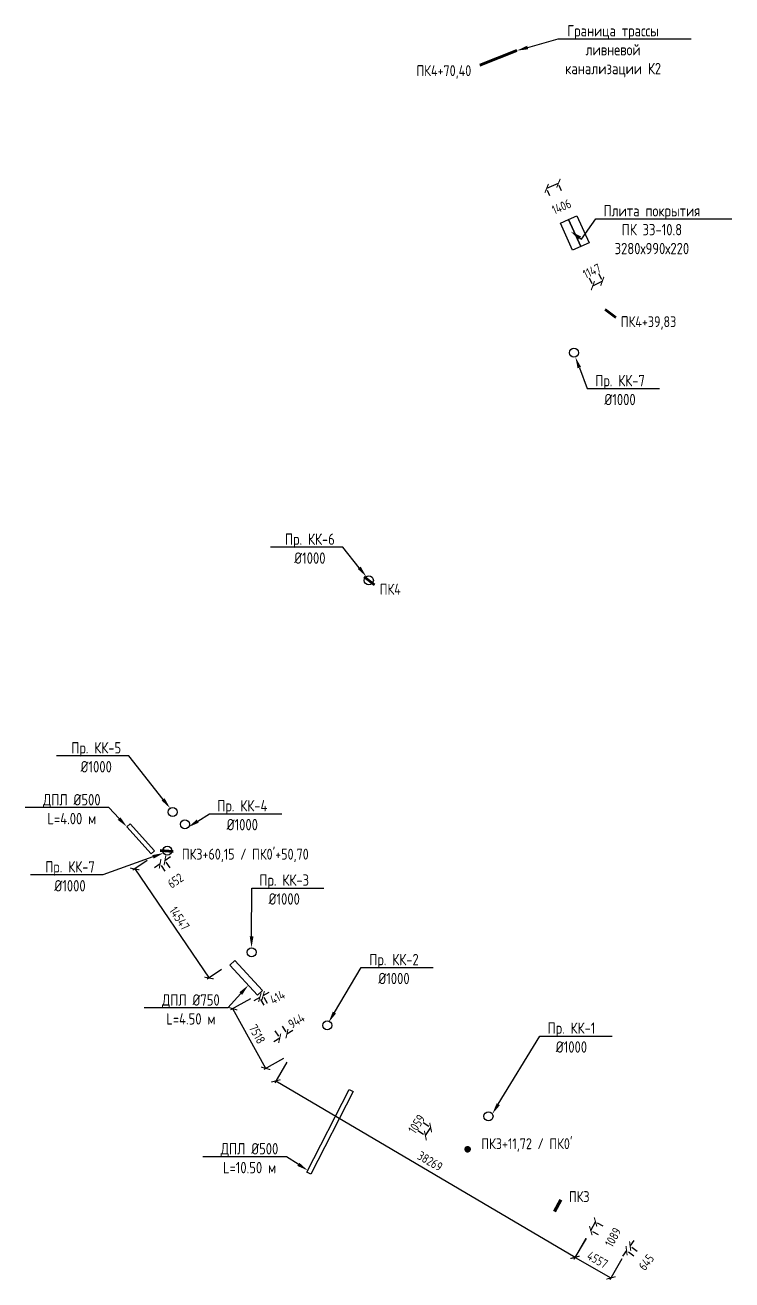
# Model space of a CAD drawing. Header units: millimetres. Extents: x 23834235 to 25435680, y -11289 to 22997815.
# Drawn here: x 24218798 to 24296667, y 22656952 to 22795266 of the extents above; entities that cross this region are included whole.
import ezdxf
from ezdxf import colors
from ezdxf.entities.mleader import LeaderData, LeaderLine
from ezdxf.math import Vec2, Vec3

# ---------------------------------------------------------------- set-up
doc = ezdxf.new("R2010")
doc.units = ezdxf.units.MM
doc.layers.add('Выноски', color=7, linetype='Continuous')
for name, color, linetype, lineweight in [('Колодца К2', 30, 'Continuous', 30), ('Лотки К2', 30, 'Continuous', 30), ('Пикеты', 1, 'Continuous', 60), ('Плита перекрытия', 7, 'Continuous', 30)]:
    doc.layers.add(name, color=color, linetype=linetype, lineweight=lineweight)
doc.styles.add('GOST 2.304', font='GOST_type.ttf')
doc.styles.get("Standard").update_dxf_attribs({"font": 'arial.ttf'})
doc.dimstyles.new('STANDARD$0', dxfattribs={"dimscale": 100, "dimtxt": 2.5, "dimasz": 1, "dimexe": 0.5, "dimexo": 2, "dimgap": 1, "dimtad": 1, "dimdec": 0, "dimzin": 0, "dimdsep": 46, "dimtxsty": 'Standard', "dimblk1": 'OBLIQUE', "dimblk2": 'OBLIQUE', "dimsah": 1, "dimcen": 2, "dimadec": 0, "dimazin": 0, "dimtfac": 1, "dimtdec": 4, "dimtofl": 0, "dimtmove": 2, "dimatfit": 3, "dimldrblk": 'OBLIQUE', "dimfxl": 1, "dimtolj": 1, "dimtzin": 0, "dimarcsym": 0})

# ---------------------------------------------------------------- blocks, each defined once
blk = doc.blocks.new('_ArchTick')
at = {"color": 0, "linetype": 'ByBlock', "const_width": 0.15}
blk.add_lwpolyline([(-0.5, -0.5), (0.5, 0.5)], dxfattribs=at)
blk = doc.blocks.new('*D28')
at = {"color": 0, "lineweight": -2, "transparency": 16777216}
for p, q in [((24276263, 22777277), (24277556, 22777829)), ((24277912, 22776997), (24277655, 22777600)), ((24276619, 22776445), (24276361, 22777047))]:
    blk.add_line(p, q, dxfattribs=at)
at = {"color": 0, "lineweight": -2, "transparency": 16777216, "xscale": 750.0000000000001, "yscale": 750.0000000000001, "zscale": 750.0000000000001}
for p, rotation in [((24276263, 22777277), 203.115871575002), ((24277556, 22777829), 23.11587157500197)]:
    blk.add_blockref('_ArchTick', p, dxfattribs=dict(at, rotation=rotation))
at = {"color": 0, "transparency": 16777216, "insert": (24277892, 22775252), "char_height": 1000, "attachment_point": 5, "rotation": 23.11587, "style": 'GOST 2.304'}
blk.add_mtext('\\A1;1406', dxfattribs=at)
blk = doc.blocks.new('_Oblique')
at = {"color": 0, "linetype": 'ByBlock', "lineweight": -2}
blk.add_line((-0.5, -0.5), (0.5, 0.5), dxfattribs=at)
blk = doc.blocks.new('*D29')
at = {"color": 0, "lineweight": -2, "transparency": 16777216}
for p, q in [((24281983, 22767899), (24282283, 22767252)), ((24280942, 22767418), (24281242, 22766770)), ((24281347, 22766543), (24282388, 22767025))]:
    blk.add_line(p, q, dxfattribs=at)
at = {"color": 0, "lineweight": -2, "transparency": 16777216, "xscale": 750.0000000000001, "yscale": 750.0000000000001, "zscale": 750.0000000000001}
for p, rotation in [((24281347, 22766543), 204.8335982869475), ((24282388, 22767025), 24.83359828694749)]:
    blk.add_blockref('_ArchTick', p, dxfattribs=dict(at, rotation=rotation))
at = {"color": 0, "transparency": 16777216, "insert": (24281237, 22768146), "char_height": 1000, "attachment_point": 5, "rotation": 24.8336, "style": 'GOST 2.304'}
blk.add_mtext('\\A1;1147', dxfattribs=at)
blk = doc.blocks.new('*D30')
at = {"color": 0, "lineweight": -2, "transparency": 16777216}
for p, q in [((24233669, 22702819), (24233053, 22702391)), ((24234204, 22703191), (24234820, 22703618)), ((24234768, 22702378), (24234347, 22702985)), ((24234233, 22702007), (24233811, 22702614))]:
    blk.add_line(p, q, dxfattribs=at)
at = {"color": 0, "lineweight": -2, "transparency": 16777216, "xscale": 750.0000000000001, "yscale": 750.0000000000001, "zscale": 750.0000000000001}
for p, rotation in [((24233669, 22702819), 34.7716012170438), ((24234204, 22703191), 214.7716012170438)]:
    blk.add_blockref('_ArchTick', p, dxfattribs=dict(at, rotation=rotation))
at = {"color": 0, "transparency": 16777216, "insert": (24235363, 22700950), "char_height": 1000, "attachment_point": 5, "rotation": 34.7716, "style": 'GOST 2.304'}
blk.add_mtext('\\A1;652', dxfattribs=at)
blk = doc.blocks.new('*D31')
at = {"color": 0, "lineweight": -2, "transparency": 16777216}
for p, q in [((24244661, 22688090), (24244008, 22687722)), ((24245143, 22687232), (24244784, 22687872)), ((24245022, 22688293), (24245675, 22688660)), ((24245504, 22687435), (24245144, 22688075))]:
    blk.add_line(p, q, dxfattribs=at)
at = {"color": 0, "lineweight": -2, "transparency": 16777216, "xscale": 750.0000000000001, "yscale": 750.0000000000001, "zscale": 750.0000000000001}
for p, rotation in [((24244661, 22688090), 29.36241064637022), ((24245022, 22688293), 209.3624106463703)]:
    blk.add_blockref('_ArchTick', p, dxfattribs=dict(at, rotation=rotation))
at = {"color": 0, "transparency": 16777216, "insert": (24246594, 22688120), "char_height": 1000, "attachment_point": 5, "rotation": 29.36241, "style": 'GOST 2.304'}
blk.add_mtext('\\A1;414', dxfattribs=at)
blk = doc.blocks.new('*D32')
at = {"color": 0, "lineweight": -2, "transparency": 16777216}
for p, q in [((24247123, 22684926), (24247514, 22684302)), ((24246847, 22683589), (24246211, 22683191)), ((24246323, 22684425), (24246714, 22683801)), ((24247647, 22684090), (24248282, 22684488))]:
    blk.add_line(p, q, dxfattribs=at)
at = {"color": 0, "lineweight": -2, "transparency": 16777216, "xscale": 750.0000000000001, "yscale": 750.0000000000001, "zscale": 750.0000000000001}
for p, rotation in [((24246847, 22683589), 32.06212730894032), ((24247647, 22684090), 212.0621273089403)]:
    blk.add_blockref('_ArchTick', p, dxfattribs=dict(at, rotation=rotation))
at = {"color": 0, "transparency": 16777216, "insert": (24248683, 22685510), "char_height": 1000, "attachment_point": 5, "rotation": 32.06213, "style": 'GOST 2.304'}
blk.add_mtext('\\A1;944', dxfattribs=at)
blk = doc.blocks.new('*D33')
at = {"color": 0, "lineweight": -2, "transparency": 16777216}
for p, q in [((24262653, 22674292), (24263271, 22673884)), ((24262897, 22672863), (24263480, 22673746)), ((24262070, 22673408), (24262688, 22673000))]:
    blk.add_line(p, q, dxfattribs=at)
at = {"color": 0, "lineweight": -2, "transparency": 16777216, "xscale": 750.0000000000001, "yscale": 750.0000000000001, "zscale": 750.0000000000001}
for p, rotation in [((24263480, 22673746), 56.58632838867814), ((24262897, 22672863), 236.5863283886781)]:
    blk.add_blockref('_ArchTick', p, dxfattribs=dict(at, rotation=rotation))
at = {"color": 0, "transparency": 16777216, "insert": (24261935, 22674131), "char_height": 1000, "attachment_point": 5, "rotation": 56.58633, "style": 'GOST 2.304'}
blk.add_mtext('\\A1;1059', dxfattribs=at)
blk = doc.blocks.new('*D34')
at = {"color": 0, "lineweight": -2, "transparency": 16777216}
for p, q in [((24281120, 22662389), (24281648, 22663341)), ((24282495, 22662872), (24281867, 22663220)), ((24281968, 22661919), (24281339, 22662268))]:
    blk.add_line(p, q, dxfattribs=at)
at = {"color": 0, "lineweight": -2, "transparency": 16777216, "xscale": 750.0000000000001, "yscale": 750.0000000000001, "zscale": 750.0000000000001}
for p, rotation in [((24281120, 22662389), 241.0262652154485), ((24281648, 22663341), 61.02626521544851)]:
    blk.add_blockref('_ArchTick', p, dxfattribs=dict(at, rotation=rotation))
at = {"color": 0, "transparency": 16777216, "insert": (24283573, 22661653), "char_height": 1000, "attachment_point": 5, "rotation": 61.02627, "style": 'GOST 2.304'}
blk.add_mtext('\\A1;1089', dxfattribs=at)
blk = doc.blocks.new('*D35')
at = {"color": 0, "lineweight": -2, "transparency": 16777216}
for p, q in [((24285062, 22660176), (24284602, 22659583)), ((24285848, 22659566), (24285259, 22660023)), ((24285457, 22660686), (24285917, 22661278)), ((24286244, 22660076), (24285655, 22660532))]:
    blk.add_line(p, q, dxfattribs=at)
at = {"color": 0, "lineweight": -2, "transparency": 16777216, "xscale": 750.0000000000001, "yscale": 750.0000000000001, "zscale": 750.0000000000001}
for p, rotation in [((24285062, 22660176), 52.19922218006083), ((24285457, 22660686), 232.1992221800609)]:
    blk.add_blockref('_ArchTick', p, dxfattribs=dict(at, rotation=rotation))
at = {"color": 0, "transparency": 16777216, "insert": (24287237, 22658897), "char_height": 1000, "attachment_point": 5, "rotation": 52.19922, "style": 'GOST 2.304'}
blk.add_mtext('\\A1;645', dxfattribs=at)
blk = doc.blocks.new('*D277')
at = {"color": 0, "lineweight": -2, "transparency": 16777216}
for p, q in [((24232259, 22703192), (24230670, 22702110)), ((24230877, 22702251), (24239065, 22690227)), ((24240447, 22691168), (24238858, 22690086))]:
    blk.add_line(p, q, dxfattribs=at)
at = {"color": 0, "lineweight": -2, "transparency": 16777216, "xscale": 750, "yscale": 750, "zscale": 750}
for p, rotation in [((24230877, 22702251), 124.2553872978519), ((24239065, 22690227), 304.2553872978519)]:
    blk.add_blockref('_ArchTick', p, dxfattribs=dict(at, rotation=rotation))
at = {"color": 0, "transparency": 16777216, "insert": (24235798, 22696802), "char_height": 1000, "attachment_point": 5, "rotation": 304.25539, "style": 'GOST 2.304'}
blk.add_mtext('\\A1;14547', dxfattribs=at)
blk = doc.blocks.new('*D278')
at = {"color": 0, "lineweight": -2, "transparency": 16777216}
for p, q in [((24243623, 22687938), (24241443, 22686733)), ((24241662, 22686854), (24245300, 22680274)), ((24247261, 22681358), (24245081, 22680153))]:
    blk.add_line(p, q, dxfattribs=at)
at = {"color": 0, "lineweight": -2, "transparency": 16777216, "xscale": 750, "yscale": 750, "zscale": 750}
for p, rotation in [((24241662, 22686854), 118.935802064391), ((24245300, 22680274), 298.935802064391)]:
    blk.add_blockref('_ArchTick', p, dxfattribs=dict(at, rotation=rotation))
at = {"color": 0, "transparency": 16777216, "insert": (24244356, 22684048), "char_height": 1000, "attachment_point": 5, "rotation": 298.9358, "style": 'GOST 2.304'}
blk.add_mtext('\\A1;7518', dxfattribs=at)
blk = doc.blocks.new('*D279')
at = {"color": 0, "lineweight": -2, "transparency": 16777216}
for p, q in [((24247650, 22680969), (24246297, 22678673)), ((24246424, 22678889), (24279388, 22659451)), ((24280615, 22661532), (24279261, 22659236))]:
    blk.add_line(p, q, dxfattribs=at)
at = {"color": 0, "lineweight": -2, "transparency": 16777216, "xscale": 750, "yscale": 750, "zscale": 750}
for p, rotation in [((24246424, 22678889), 149.4747441770796), ((24279388, 22659451), 329.4747441770796)]:
    blk.add_blockref('_ArchTick', p, dxfattribs=dict(at, rotation=rotation))
at = {"color": 0, "transparency": 16777216, "insert": (24263414, 22670032), "char_height": 1000, "attachment_point": 5, "rotation": 329.47474, "style": 'GOST 2.304'}
blk.add_mtext('\\A1;38269', dxfattribs=at)
blk = doc.blocks.new('*D280')
at = {"color": 0, "lineweight": -2, "transparency": 16777216}
for p, q in [((24280586, 22661534), (24279259, 22659218)), ((24279383, 22659435), (24283338, 22657169)), ((24284540, 22659268), (24283213, 22656952))]:
    blk.add_line(p, q, dxfattribs=at)
at = {"color": 0, "lineweight": -2, "transparency": 16777216, "xscale": 750, "yscale": 750, "zscale": 750}
for p, rotation in [((24279383, 22659435), 150.1906440547109), ((24283338, 22657169), 330.1906440547109)]:
    blk.add_blockref('_ArchTick', p, dxfattribs=dict(at, rotation=rotation))
at = {"color": 0, "transparency": 16777216, "insert": (24281858, 22659170), "char_height": 1000, "attachment_point": 5, "rotation": 330.19064, "style": 'GOST 2.304'}
blk.add_mtext('\\A1;4557', dxfattribs=at)

msp = doc.modelspace()

# ---------------------------------------------------------------- hatches: boundary and pattern name
at = {"layer": 'Пикеты'}
h = msp.add_hatch(dxfattribs=at)
h.set_pattern_fill('ANGLE', color=256)
h.set_pattern_definition([(0, (-7047.888, -3791.1246), (0, 6.985), [5.08, -1.905]), (90, (-7047.888, -3791.1246), (-6.985, 4e-16), [5.08, -1.905])])
h.paths.add_polyline_path([(24267349.213, 22671353.231, 1), (24267754.036, 22671353.231, 1)])

# ---------------------------------------------------------------- linework, layer by layer
at = {"layer": 'Колодца К2'}
for centre in [(24279267.938, 22759148.881), (24256663.936, 22734056.88), (24235054.937, 22708520.881), (24236401.937, 22707169.881), (24234464.937, 22704252.881), (24243745.937, 22693059.881, 107132), (24252083.937, 22685010.881), (24269848.936, 22674985.883)]:
    msp.add_circle(centre, 500, dxfattribs=at)
at = {"layer": 'Лотки К2', "elevation": 106658}
msp.add_lwpolyline([(24230386.329, 22707229.314), (24233067.074, 22704260.542), (24232695.978, 22703925.449), (24230015.232, 22706894.221)], close=True, dxfattribs=at)
at = {"layer": 'Лотки К2'}
for points in [[(24241904.633, 22692153.156), (24244963.6, 22688852.743), (24244413.531, 22688342.915), (24241354.564, 22691643.328)], [(24254955.032, 22677705.565), (24250264.18, 22668607.729), (24249819.231, 22668835.807), (24254510.082, 22677933.643)]]:
    msp.add_lwpolyline(points, close=True, dxfattribs=at)
at = {"layer": 'Пикеты', "color": 240, "lineweight": 70, "true_color": 0xed1f24}
for p, q in [((24268911.987, 22790860.74), (24272965.601, 22792452.445)), ((24283866.576, 22763048.35), (24282711.694, 22763927.841)), ((24257309.247, 22733562.282), (24256154.365, 22734441.774)), ((24235110.737, 22704186.226), (24233662.521, 22704285.864)), ((24277818.139, 22665774.166), (24277122.568, 22664500.024))]:
    msp.add_line(p, q, dxfattribs=at)
at = {"layer": 'Пикеты'}
msp.add_circle((24267551.625, 22671353.231), 202.412, dxfattribs=at)
at = {"layer": 'Плита перекрытия'}
for points in [[(24277771.62, 22773444.437), (24278674.151, 22773851.248), (24280018.983, 22770864.859), (24279109.425, 22770457.207), (24277771.62, 22773444.437)], [(24278681.179, 22773852.089), (24279583.71, 22774258.901), (24280928.542, 22771272.512), (24280018.983, 22770864.859), (24278681.179, 22773852.089)]]:
    msp.add_lwpolyline(points, dxfattribs=at)

# ---------------------------------------------------------------- texts
at = {"layer": 'Пикеты', "style": 'GOST 2.304'}
for s, p in [('ПК4+70,40', (24261912.75, 22789643.535)), ('ПК4+39,83', (24284426.353, 22761974.354, -123453)), ('ПК4', (24257869.024, 22732488.287, -123453)), ("ПК3+60,15 / ПК0'+50,70 ", (24236061.617, 22703280.004, -228747)), ("ПК3+11,72 / ПК0'", (24269061.714, 22671362.774, -228747)), ('ПК3', (24278710.045, 22665533.732, -228747))]:
    msp.add_text(s, height=1200, dxfattribs=at).set_placement(p)

# ---------------------------------------------------------------- dimensions: what is measured, and where the dimension line sits
for p1, p2, distance, override, picture, middle in [((24276225.937, 22777364.381), (24277519.251, 22777916.449), -94.603, {"dimscale": 500, "dimtxt": 2, "dimasz": 1.5, "dimtxsty": 'GOST 2.304', "dimblk1": 'ArchTick', "dimblk2": 'ArchTick'}, '*D28', (24277892.056, 22775252.153)), ((24281362.245, 22766510.003), (24282402.995, 22766991.638), 36.547, {"dimscale": 500, "dimtxt": 2, "dimasz": 1.5, "dimtxsty": 'GOST 2.304', "dimblk1": 'ArchTick', "dimblk2": 'ArchTick'}, '*D29', (24281237.144, 22768145.61)), ((24233085.279, 22703754.897), (24241273.626, 22691731.13), -2672.042, {"dimscale": 500, "dimtxt": 2, "dimasz": 1.5, "dimrnd": 0, "dimtxsty": 'GOST 2.304', "dimblk1": 'ArchTick', "dimblk2": 'ArchTick', "dimatfit": 2}, '*D277', (24235797.743, 22696802.051)), ((24233662.296, 22702828.206), (24234197.633, 22703199.882), -11.105, {"dimscale": 500, "dimtxt": 2, "dimasz": 1.5, "dimtxsty": 'GOST 2.304', "dimblk1": 'ArchTick', "dimblk2": 'ArchTick'}, '*D30', (24235363.287, 22700949.581)), ((24244498.638, 22688421.796), (24248136.145, 22681842.185), -3241.214, {"dimscale": 500, "dimtxt": 2, "dimasz": 1.5, "dimtxsty": 'GOST 2.304', "dimblk1": 'ArchTick', "dimblk2": 'ArchTick', "dimatfit": 2}, '*D278', (24244356.279, 22684047.799)), ((24248158.289, 22681830.649), (24281123.099, 22662393.314), -3415.409, {"dimscale": 500, "dimtxt": 2, "dimasz": 1.5, "dimtxsty": 'GOST 2.304', "dimblk1": 'ArchTick', "dimblk2": 'ArchTick', "dimatfit": 2}, '*D279', (24263414.409, 22670032.259)), ((24262904.551, 22672857.445), (24263487.57, 22673741.18), 9.552, {"dimscale": 500, "dimtxt": 2, "dimasz": 1.5, "dimtxsty": 'GOST 2.304', "dimblk1": 'ArchTick', "dimblk2": 'ArchTick'}, '*D33', (24261935.416, 22674130.987)), ((24281092.937, 22662403.881), (24281620.318, 22663356.33), -31.505, {"dimscale": 500, "dimtxt": 2, "dimasz": 1.5, "dimtxsty": 'GOST 2.304', "dimblk1": 'ArchTick', "dimblk2": 'ArchTick'}, '*D34', (24283573.17, 22661652.784)), ((24281083.014, 22662401.519), (24285037.413, 22660135.956), -3419.06, {"dimscale": 500, "dimtxt": 2, "dimasz": 1.5, "dimtxsty": 'GOST 2.304', "dimblk1": 'ArchTick', "dimblk2": 'ArchTick', "dimatfit": 2}, '*D280', (24281857.839, 22659170.067)), ((24285057.937, 22660178.881), (24285453.4, 22660688.694), -4.86, {"dimscale": 500, "dimtxt": 2, "dimasz": 1.5, "dimtxsty": 'GOST 2.304', "dimblk1": 'ArchTick', "dimblk2": 'ArchTick'}, '*D35', (24287236.57, 22658897.2))]:
    dim = msp.add_aligned_dim(p1=p1, p2=p2, distance=distance, dimstyle='STANDARD$0', override=override)
    dim.commit()
    dim.dimension.update_dxf_attribs({"geometry": picture, "text_midpoint": middle})
for base, p1, p2, angle, picture, middle in [((24245021.787, 22688292.512), (24244653.129, 22688104.02), (24245013.702, 22688306.881), 29.36241065, '*D31', (24246594.331, 22688119.687)), ((24247646.814, 22684089.735), (24246853.618, 22683577.775), (24247653.616, 22684078.876), 32.06212731, '*D32', (24248683.062, 22685510.438))]:
    dim = msp.add_linear_dim(base=base, p1=p1, p2=p2, angle=angle, dimstyle='STANDARD$0', override={"dimscale": 500, "dimtxt": 2, "dimasz": 1.5, "dimtxsty": 'GOST 2.304', "dimblk1": 'ArchTick', "dimblk2": 'ArchTick'})
    dim.commit()
    dim.dimension.update_dxf_attribs({"geometry": picture, "text_midpoint": middle, "dimtype": 161})

# ---------------------------------------------------------------- leaders
at = {"layer": 'Выноски', "color": 0, "lineweight": -2}
ml = msp.add_multileader_mtext('Standard', dxfattribs=at)
ml.set_content('{\\C0;Граница трассы\\Pливневой\\Pканализации К2}', color=5, style='GOST 2.304')
ml.set_leader_properties(lineweight=-3)
ml.build(insert=Vec2(0, 0))
ml.multileader.update_dxf_attribs({"text_left_attachment_type": 6, "text_right_attachment_type": 6, "dogleg_length": 1, "arrow_head_size": 1250, "scale": 500})
ctx = ml.context
ctx.base_point, ctx.scale, ctx.char_height, ctx.arrow_head_size, ctx.landing_gap_size, ctx.plane_origin = Vec3(24277642.821, 22793765.127, -193576), 500, 1250, 1250, 900, Vec3(24280510.295, 22789108.96, -193576)
ctx.left_attachment, ctx.right_attachment, ctx.text_align_type = 6, 6, 1
notes = []
notes.append((ctx, [(0, (1, 1, 0), (24277542.973, 22793765.127, -193576), (1, 0), 99.848, [(1, [(24272965.601, 22792452.445, -193576)], 0, [])])]))
ctx.mtext.insert, ctx.mtext.alignment, ctx.mtext.flow_direction = Vec3(24283577.221, 22795265.127, -193576), 2, 5
ml = msp.add_multileader_mtext('Standard', dxfattribs=at)
ml.set_content('{\\C0;Плита покрытия\\PПК 33-10.8\\P3280х990х220}', color=5, style='GOST 2.304')
ml.set_leader_properties(lineweight=-3)
ml.build(insert=Vec2(0, 0))
ml.multileader.update_dxf_attribs({"text_left_attachment_type": 6, "text_right_attachment_type": 6, "dogleg_length": 1, "arrow_head_size": 1250, "scale": 500})
ctx = ml.context
ctx.base_point, ctx.scale, ctx.char_height, ctx.arrow_head_size, ctx.landing_gap_size, ctx.plane_origin = Vec3(24281784.348, 22773926.448, 105124), 500, 1250, 1250, 900, Vec3(24279863.831, 22747847.263, 105124)
ctx.left_attachment, ctx.right_attachment, ctx.text_align_type = 6, 6, 1
notes.append((ctx, [(0, (1, 1, 0), (24281684.5, 22773926.448, 105124), (1, 0), 99.848, [(0, [(24278911.273, 22772514.426, 105124), (24280097, 22771685.487, 105124)], 0, [])])]))
ctx.mtext.insert, ctx.mtext.alignment, ctx.mtext.flow_direction = Vec3(24287852.772, 22775426.448, 105124), 2, 5
ml = msp.add_multileader_mtext('Standard', dxfattribs=at)
ml.set_content('{\\C0;Пр. КК-7\\P%%C1000}', color=5, style='GOST 2.304')
ml.set_leader_properties(lineweight=-3)
ml.build(insert=Vec2(0, 0))
ml.multileader.update_dxf_attribs({"text_left_attachment_type": 6, "text_right_attachment_type": 6, "dogleg_length": 1, "arrow_head_size": 1250, "scale": 500})
ctx = ml.context
ctx.base_point, ctx.scale, ctx.char_height, ctx.arrow_head_size, ctx.landing_gap_size, ctx.plane_origin = Vec3(24280819.937, 22755202.881, 105124), 500, 1250, 1250, 900, Vec3(24278554.995, 22734634.481, 105124)
ctx.left_attachment, ctx.right_attachment, ctx.text_align_type = 6, 6, 1
notes.append((ctx, [(0, (1, 1, 0), (24280720.089, 22755202.881, 105124), (1, 0), 99.848, [(1, [(24279421.601, 22758673.079, 105124)], 0, [])])]))
ctx.mtext.insert, ctx.mtext.alignment, ctx.mtext.flow_direction = Vec3(24284342.793, 22756702.881, 105124), 2, 5
ml = msp.add_multileader_mtext('Standard', dxfattribs=at)
ml.set_content('{\\C0;Пр. КК-6\\P%%C1000}', color=5, style='GOST 2.304')
ml.set_leader_properties(lineweight=-3)
ml.build(insert=Vec2(0, 0))
ml.multileader.update_dxf_attribs({"text_left_attachment_type": 6, "text_right_attachment_type": 6, "dogleg_length": 1, "arrow_head_size": 1250, "scale": 500})
ctx = ml.context
ctx.base_point, ctx.scale, ctx.char_height, ctx.arrow_head_size, ctx.landing_gap_size, ctx.plane_origin = Vec3(24246648.678, 22737726.91, 105124), 500, 1250, 1250, 900, Vec3(24244196.502, 22706798.137, 105124)
ctx.left_attachment, ctx.right_attachment, ctx.text_align_type = 6, 6, 1
notes.append((ctx, [(1, (1, 1, 0), (24253792.45, 22737726.91, 105124), (-1, 0), 99.848, [(1, [(24256387.835, 22734473.735, 105124)], 0, [])])]))
ctx.mtext.insert, ctx.mtext.alignment, ctx.mtext.flow_direction = Vec3(24250170.64, 22739226.91, 105124), 2, 5
ml = msp.add_multileader_mtext('Standard', dxfattribs=at)
ml.set_content('{\\C0;Пр. КК-5\\P%%C1000}', color=5, style='GOST 2.304')
ml.set_leader_properties(lineweight=-3)
ml.build(insert=Vec2(0, 0))
ml.multileader.update_dxf_attribs({"text_left_attachment_type": 6, "text_right_attachment_type": 6, "dogleg_length": 1, "arrow_head_size": 1250, "scale": 500})
ctx = ml.context
ctx.base_point, ctx.scale, ctx.char_height, ctx.arrow_head_size, ctx.landing_gap_size, ctx.plane_origin = Vec3(24223153.553, 22714728.287, 105124), 500, 1250, 1250, 900, Vec3(24222587.503, 22681262.138, 105124)
ctx.left_attachment, ctx.right_attachment, ctx.text_align_type = 6, 6, 1
notes.append((ctx, [(1, (1, 1, 0), (24230207.975, 22714728.287, 105124), (-1, 0), 99.848, [(1, [(24234778.836, 22708937.736, 105124)], 0, [])])]))
ctx.mtext.insert, ctx.mtext.alignment, ctx.mtext.flow_direction = Vec3(24226630.84, 22716228.287, 105124), 2, 5
ml = msp.add_multileader_mtext('Standard', dxfattribs=at)
ml.set_content('{\\C0;ДПЛ %%C500\\PL=4.00 м}', color=5, style='GOST 2.304')
ml.set_leader_properties(lineweight=-3)
ml.build(insert=Vec2(0, 0))
ml.multileader.update_dxf_attribs({"text_left_attachment_type": 6, "text_right_attachment_type": 6, "dogleg_length": 1, "arrow_head_size": 1250, "scale": 500})
ctx = ml.context
ctx.base_point, ctx.scale, ctx.char_height, ctx.arrow_head_size, ctx.landing_gap_size, ctx.plane_origin = Vec3(24219971.842, 22709006.499), 500, 1250, 1250, 900, Vec3(24218919.57, 22682383.405)
ctx.left_attachment, ctx.right_attachment, ctx.text_align_type = 6, 6, 1
notes.append((ctx, [(1, (1, 1, 0), (24228010.003, 22709006.499), (-1, 0), 99.848, [(1, [(24230015.232, 22706894.221)], 0, [])])]))
ctx.mtext.insert, ctx.mtext.alignment, ctx.mtext.flow_direction = Vec3(24223940.998, 22710506.499), 2, 5
ml = msp.add_multileader_mtext('Standard', dxfattribs=at)
ml.set_content('{\\C0;Пр. КК-4\\P%%C1000}', color=5, style='GOST 2.304')
ml.set_leader_properties(lineweight=-3)
ml.build(insert=Vec2(0, 0))
ml.multileader.update_dxf_attribs({"text_left_attachment_type": 6, "text_right_attachment_type": 6, "dogleg_length": 1, "arrow_head_size": 1250, "scale": 500})
ctx = ml.context
ctx.base_point, ctx.scale, ctx.char_height, ctx.arrow_head_size, ctx.landing_gap_size, ctx.plane_origin = Vec3(24239204.923, 22708341.494, 105124), 500, 1250, 1250, 900, Vec3(24235894.436, 22682807.721, 105124)
ctx.left_attachment, ctx.right_attachment, ctx.text_align_type = 6, 6, 1
notes.append((ctx, [(0, (1, 1, 0), (24239105.075, 22708341.494, 105124), (1, 0), 99.848, [(1, [(24236761.042, 22706846.318, 105124)], 0, [])])]))
ctx.mtext.insert, ctx.mtext.alignment, ctx.mtext.flow_direction = Vec3(24242727.332, 22709841.494, 105124), 2, 5
ml = msp.add_multileader_mtext('Standard', dxfattribs=at)
ml.set_content('{\\C0;Пр. КК-7\\P%%C1000}', color=5, style='GOST 2.304')
ml.set_leader_properties(lineweight=-3)
ml.build(insert=Vec2(0, 0))
ml.multileader.update_dxf_attribs({"text_left_attachment_type": 6, "text_right_attachment_type": 6, "dogleg_length": 1, "arrow_head_size": 1250, "scale": 500})
ctx = ml.context
ctx.base_point, ctx.scale, ctx.char_height, ctx.arrow_head_size, ctx.landing_gap_size, ctx.plane_origin = Vec3(24220222.165, 22701606.521), 500, 1250, 1250, 900, Vec3(24221826.288, 22677189.415)
ctx.left_attachment, ctx.right_attachment, ctx.text_align_type = 6, 6, 1
notes.append((ctx, [(1, (1, 1, 0), (24227367.724, 22701606.521), (-1, 0), 99.848, [(1, [(24234059.98, 22704006.156)], 0, [])])]))
ctx.mtext.insert, ctx.mtext.alignment, ctx.mtext.flow_direction = Vec3(24223745.021, 22703106.521), 2, 5
ml = msp.add_multileader_mtext('Standard', dxfattribs=at)
ml.set_content('{\\C0;Пр. КК-3\\P%%C1000}', color=5, style='GOST 2.304')
ml.set_leader_properties(lineweight=-3)
ml.build(insert=Vec2(0, 0))
ml.multileader.update_dxf_attribs({"text_left_attachment_type": 6, "text_right_attachment_type": 6, "dogleg_length": 1, "arrow_head_size": 1250, "scale": 500})
ctx = ml.context
ctx.base_point, ctx.scale, ctx.char_height, ctx.arrow_head_size, ctx.landing_gap_size, ctx.plane_origin = Vec3(24243867.38, 22700148.97, 107132), 500, 1250, 1250, 900, Vec3(24231107.288, 22665996.415, 107132)
ctx.left_attachment, ctx.right_attachment, ctx.text_align_type = 6, 6, 1
notes.append((ctx, [(0, (1, 1, 0), (24243767.532, 22700148.97, 107132), (1, 0), 99.848, [(1, [(24243745.937, 22693559.881, 107132)], 0, [])])]))
ctx.mtext.insert, ctx.mtext.alignment, ctx.mtext.flow_direction = Vec3(24247344.667, 22701648.97, 107132), 2, 5
ml = msp.add_multileader_mtext('Standard', dxfattribs=at)
ml.set_content('{\\C0;Пр. КК-2\\P%%C1000}', color=5, style='GOST 2.304')
ml.set_leader_properties(lineweight=-3)
ml.build(insert=Vec2(0, 0))
ml.multileader.update_dxf_attribs({"text_left_attachment_type": 6, "text_right_attachment_type": 6, "dogleg_length": 1, "arrow_head_size": 1250, "scale": 500})
ctx = ml.context
ctx.base_point, ctx.scale, ctx.char_height, ctx.arrow_head_size, ctx.landing_gap_size, ctx.plane_origin = Vec3(24255911.878, 22691383.311), 500, 1250, 1250, 900, Vec3(24239445.288, 22657947.415)
ctx.left_attachment, ctx.right_attachment, ctx.text_align_type = 6, 6, 1
notes.append((ctx, [(0, (1, 1, 0), (24255812.031, 22691383.311), (1, 0), 99.848, [(1, [(24252238.296, 22685343.099)], 0, [])])]))
ctx.mtext.insert, ctx.mtext.alignment, ctx.mtext.flow_direction = Vec3(24259437.414, 22692883.311), 2, 5
ml = msp.add_multileader_mtext('Standard', dxfattribs=at)
ml.set_content('{\\C0;ДПЛ %%C750\\PL=4.50 м}', color=5, style='GOST 2.304')
ml.set_leader_properties(lineweight=-3)
ml.build(insert=Vec2(0, 0))
ml.multileader.update_dxf_attribs({"text_left_attachment_type": 6, "text_right_attachment_type": 6, "dogleg_length": 1, "arrow_head_size": 1250, "scale": 500})
ctx = ml.context
ctx.base_point, ctx.scale, ctx.char_height, ctx.arrow_head_size, ctx.landing_gap_size, ctx.plane_origin = Vec3(24233090.865, 22686931.391), 500, 1250, 1250, 900, Vec3(24231853.666, 22663207.01)
ctx.left_attachment, ctx.right_attachment, ctx.text_align_type = 6, 6, 1
notes.append((ctx, [(1, (1, 1, 0), (24241129.026, 22686931.391), (-1, 0), 99.848, [(1, [(24243394.539, 22689442.337)], 0, [])])]))
ctx.mtext.insert, ctx.mtext.alignment, ctx.mtext.flow_direction = Vec3(24237060.022, 22688431.391), 2, 5
ml = msp.add_multileader_mtext('Standard', dxfattribs=at)
ml.set_content('{\\C0;Пр. КК-1\\P%%C1000}', color=5, style='GOST 2.304')
ml.set_leader_properties(lineweight=-3)
ml.build(insert=Vec2(0, 0))
ml.multileader.update_dxf_attribs({"text_left_attachment_type": 6, "text_right_attachment_type": 6, "dogleg_length": 1, "arrow_head_size": 1250, "scale": 500})
ctx = ml.context
ctx.base_point, ctx.scale, ctx.char_height, ctx.arrow_head_size, ctx.landing_gap_size, ctx.plane_origin = Vec3(24275600.824, 22683833.366), 500, 1250, 1250, 900, Vec3(24257210.286, 22647922.417)
ctx.left_attachment, ctx.right_attachment, ctx.text_align_type = 6, 6, 1
notes.append((ctx, [(0, (1, 1, 0), (24275500.977, 22683833.366), (1, 0), 99.848, [(1, [(24270275.928, 22675246.032)], 0, [])])]))
ctx.mtext.insert, ctx.mtext.alignment, ctx.mtext.flow_direction = Vec3(24278988.762, 22685333.366), 2, 5
ml = msp.add_multileader_mtext('Standard', dxfattribs=at)
ml.set_content('{\\C0;ДПЛ %%C500\\PL=10.50 м}', color=5, style='GOST 2.304')
ml.set_leader_properties(lineweight=-3)
ml.build(insert=Vec2(0, 0))
ml.multileader.update_dxf_attribs({"text_left_attachment_type": 6, "text_right_attachment_type": 6, "dogleg_length": 1, "arrow_head_size": 1250, "scale": 500})
ctx = ml.context
ctx.base_point, ctx.scale, ctx.char_height, ctx.arrow_head_size, ctx.landing_gap_size, ctx.plane_origin = Vec3(24239552.579, 22670535.151, -108340), 500, 1250, 1250, 900, Vec3(24238315.379, 22646810.771, -108340)
ctx.left_attachment, ctx.right_attachment, ctx.text_align_type = 6, 6, 1
notes.append((ctx, [(1, (1, 1, 0), (24247590.74, 22670535.151, -108340), (-1, 0), 99.848, [(1, [(24249942.824, 22669015.327, -108340)], 0, [])])]))
ctx.mtext.insert, ctx.mtext.alignment, ctx.mtext.flow_direction = Vec3(24243521.735, 22672035.151, -108340), 2, 5
for ctx, leaders in notes:
    for number, flags, end, landing, length, lines in leaders:
        leader = LeaderData()
        leader.index, (leader.has_last_leader_line, leader.has_dogleg_vector, leader.attachment_direction) = number, flags
        leader.last_leader_point, leader.dogleg_vector, leader.dogleg_length = Vec3(end), Vec3(landing), length
        for number, points, colour, breaks in lines:
            line = LeaderLine()
            line.index, line.vertices, line.color, line.breaks = number, Vec3.list(points), colors.encode_raw_color(colour), breaks
            leader.lines.append(line)
        ctx.leaders.append(leader)

doc.saveas('drawing.dxf')
